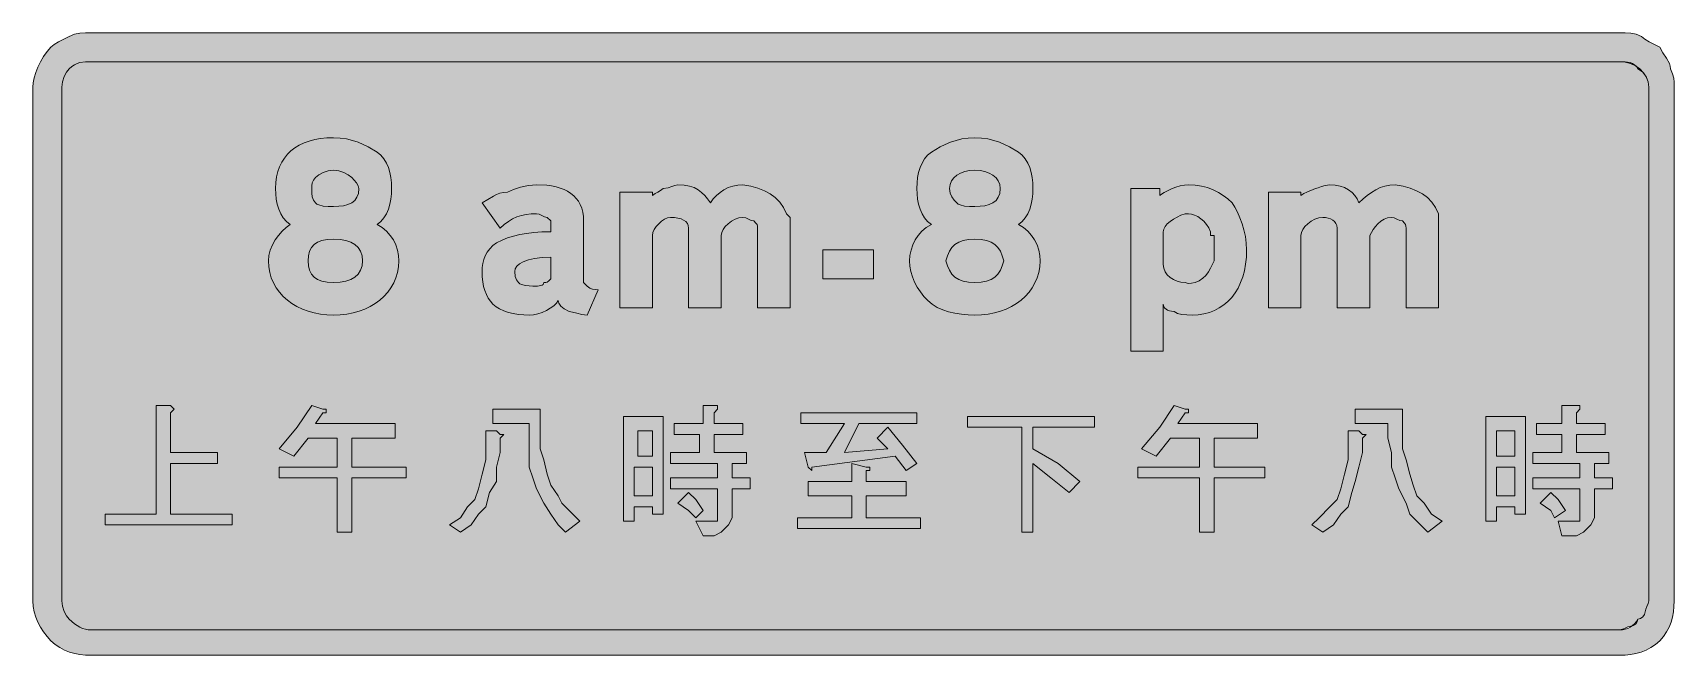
# Model space of a CAD drawing. Header units: metres. Extents: x 11 to 554, y 32 to 239.
import ezdxf

# ---------------------------------------------------------------- set-up
doc = ezdxf.new("R2010")
doc.units = ezdxf.units.M
doc.layers.add('FILL_BLACK_000000', color=7, linetype='Continuous', true_color=0x000000)
doc.layers.add('FILL_WHITE_FFFFFF', color=7, linetype='Continuous', true_color=0xffffff)

msp = doc.modelspace()

# ---------------------------------------------------------------- hatches: boundary and pattern name
at = {"layer": 'FILL_BLACK_000000', "true_color": 0x000000}
h = msp.add_hatch(color=7, dxfattribs=at)
h.dxf.hatch_style = 1
h.paths.add_polyline_path([(537.93, 238.54), (539.73, 238.41), (541.53, 238.05), (543.33, 237.36), (544.44, 236.46), (545.88, 235.56), (549.33, 233.76), (550.4, 231.96), (551.58, 230.16), (552.54, 228.36), (552.82, 227.46), (552.93, 226.56), (553.62, 224.95), (553.98, 223.56), (554.11, 222.17), (554.13, 220.56), (554.13, 50.16), (554.07, 48.36), (553.89, 46.58), (553.56, 44.82), (553.08, 43.11), (552.43, 41.45), (551.6, 39.87), (550.57, 38.36), (549.33, 36.96), (547.93, 35.72), (546.42, 34.69), (544.84, 33.86), (543.18, 33.21), (541.47, 32.73), (539.71, 32.4), (537.93, 32.22), (536.13, 32.16), (29.73, 32.16), (27.93, 32.22), (26.15, 32.4), (24.39, 32.73), (22.68, 33.21), (21.02, 33.86), (19.44, 34.69), (17.93, 35.72), (16.53, 36.96), (15.24, 38.36), (14.07, 39.87), (13.05, 41.45), (12.18, 43.11), (11.48, 44.82), (10.96, 46.58), (10.64, 48.36), (10.53, 50.16), (10.53, 220.56), (10.64, 222.01), (10.96, 223.63), (11.48, 225.37), (12.18, 227.16), (13.05, 228.95), (14.07, 230.68), (15.24, 232.31), (16.53, 233.76), (17.64, 234.66), (19.08, 235.56), (22.53, 237.36), (24.33, 238.05), (26.13, 238.41), (27.93, 238.54), (29.73, 238.56), (536.13, 238.56), (537.93, 238.54)])
h.paths.add_polyline_path([(27.93, 228.92), (26.13, 228.66), (25.23, 228.37), (24.33, 227.95), (23.43, 227.35), (22.53, 226.56), (21.65, 225.45), (20.88, 224.01), (20.34, 222.34), (20.13, 220.56), (20.13, 50.16), (20.34, 48.38), (20.88, 46.71), (21.65, 45.27), (22.53, 44.16), (24.33, 42.58), (26.13, 41.46), (27.03, 41.07), (27.93, 40.78), (28.83, 40.62), (29.73, 40.56), (536.13, 40.56), (537.03, 40.62), (537.91, 40.78), (538.77, 41.07), (539.58, 41.46), (540.34, 41.97), (541.02, 42.58), (541.63, 43.32), (542.13, 44.16), (543.01, 44.37), (543.78, 44.91), (544.32, 45.68), (544.53, 46.56), (544.72, 47.46), (545.13, 48.36), (545.54, 49.26), (545.73, 50.16), (545.73, 220.56), (545.67, 221.45), (545.51, 222.3), (544.9, 223.9), (543.96, 225.33), (542.73, 226.56), (541.28, 227.57), (539.66, 228.32), (537.92, 228.8), (536.13, 228.96), (29.73, 228.96), (27.93, 228.92)], flags=16)
h = msp.add_hatch(color=7, dxfattribs=at)
h.dxf.hatch_style = 1
h.paths.add_polyline_path([(116.37, 202.87), (118.23, 202.26), (119.97, 201.53), (121.61, 200.72), (124.53, 198.96), (125.77, 197.95), (126.8, 196.75), (127.63, 195.37), (128.28, 193.86), (128.76, 192.23), (129.09, 190.52), (129.27, 188.76), (129.33, 186.96), (129.27, 185.16), (129.09, 183.4), (128.76, 181.69), (128.28, 180.06), (127.63, 178.55), (126.8, 177.17), (125.77, 175.97), (124.53, 174.96), (126.22, 173.95), (127.68, 172.75), (128.92, 171.37), (129.93, 169.86), (130.72, 168.23), (131.28, 166.52), (131.62, 164.76), (131.73, 162.96), (131.62, 160.98), (131.29, 159.09), (130.76, 157.29), (130.04, 155.59), (129.14, 154), (128.06, 152.52), (126.82, 151.15), (125.43, 149.91), (123.9, 148.79), (122.24, 147.81), (120.46, 146.96), (118.57, 146.25), (116.58, 145.7), (114.5, 145.29), (112.35, 145.04), (110.13, 144.96), (107.91, 145.04), (105.76, 145.29), (103.68, 145.7), (101.69, 146.25), (99.8, 146.96), (98.02, 147.81), (96.36, 148.79), (94.83, 149.91), (93.44, 151.15), (92.2, 152.52), (91.12, 154), (90.22, 155.59), (89.5, 157.29), (88.97, 159.09), (88.64, 160.98), (88.53, 162.96), (88.69, 164.76), (89.15, 166.52), (89.86, 168.23), (90.78, 169.86), (91.87, 171.37), (93.09, 172.75), (94.39, 173.95), (95.73, 174.96), (94.49, 175.97), (93.46, 177.17), (92.63, 178.55), (91.98, 180.06), (91.5, 181.69), (91.17, 183.4), (90.99, 185.16), (90.93, 186.96), (91.01, 188.93), (91.26, 190.78), (91.67, 192.52), (92.24, 194.14), (92.97, 195.64), (93.84, 197.02), (94.86, 198.28), (96.03, 199.41), (97.34, 200.42), (98.78, 201.29), (100.36, 202.04), (102.07, 202.65), (103.9, 203.14), (105.86, 203.48), (107.94, 203.69), (110.13, 203.76), (112.32, 203.65), (114.41, 203.35), (116.37, 202.87)])
h.paths.add_polyline_path([(116.13, 190.56), (115.02, 191.44), (113.58, 192.21), (111.91, 192.75), (110.13, 192.96), (108.35, 192.75), (106.68, 192.21), (105.24, 191.44), (104.13, 190.56), (103.44, 189.66), (103.08, 188.76), (102.95, 187.86), (102.93, 186.96), (102.95, 185.37), (103.08, 184.11), (103.44, 183.08), (104.13, 182.16), (104.63, 181.76), (105.24, 181.47), (106.68, 181.11), (108.35, 180.98), (110.13, 180.96), (111.87, 181.02), (113.47, 181.22), (114.9, 181.59), (116.13, 182.16), (117.14, 182.95), (117.89, 184), (118.37, 185.32), (118.53, 186.96), (118.32, 187.86), (117.78, 188.76), (116.13, 190.56)], flags=16)
h.paths.add_polyline_path([(106.29, 169.71), (104.84, 169.15), (103.68, 168.36), (102.81, 167.35), (102.2, 166.11), (101.84, 164.65), (101.73, 162.96), (101.84, 161.27), (102.2, 159.81), (102.81, 158.57), (103.68, 157.56), (104.84, 156.77), (106.29, 156.21), (108.05, 155.87), (110.13, 155.76), (112.27, 155.87), (114.16, 156.21), (115.8, 156.77), (117.18, 157.56), (118.27, 158.57), (119.07, 159.81), (119.56, 161.27), (119.73, 162.96), (119.56, 164.65), (119.07, 166.11), (118.27, 167.35), (117.18, 168.36), (115.8, 169.15), (114.16, 169.71), (112.27, 170.05), (110.13, 170.16), (108.05, 170.05), (106.29, 169.71)], flags=16)
h = msp.add_hatch(color=7, dxfattribs=at)
h.dxf.hatch_style = 1
h.paths.add_polyline_path([(328.77, 202.87), (330.63, 202.26), (332.37, 201.53), (334.01, 200.72), (336.93, 198.96), (338.17, 197.95), (339.2, 196.75), (340.03, 195.37), (340.68, 193.86), (341.16, 192.23), (341.49, 190.52), (341.67, 188.76), (341.73, 186.96), (341.67, 185.16), (341.49, 183.4), (341.16, 181.69), (340.68, 180.06), (340.03, 178.55), (339.2, 177.17), (338.17, 175.97), (336.93, 174.96), (338.62, 173.95), (340.08, 172.75), (341.32, 171.37), (342.33, 169.86), (343.12, 168.23), (343.68, 166.52), (344.02, 164.76), (344.13, 162.96), (344.02, 160.98), (343.69, 159.09), (343.16, 157.29), (342.44, 155.59), (341.54, 154), (340.46, 152.52), (339.22, 151.15), (337.83, 149.91), (336.3, 148.79), (334.64, 147.81), (332.86, 146.96), (330.97, 146.25), (328.98, 145.7), (326.9, 145.29), (324.75, 145.04), (322.53, 144.96), (320.28, 145.02), (318.07, 145.2), (315.91, 145.53), (313.83, 146.01), (311.87, 146.66), (310.04, 147.49), (308.39, 148.52), (306.93, 149.76), (305.64, 151.16), (304.47, 152.67), (303.45, 154.25), (302.58, 155.91), (301.88, 157.62), (301.36, 159.38), (301.04, 161.16), (300.93, 162.96), (301.04, 164.76), (301.38, 166.52), (301.94, 168.23), (302.73, 169.86), (303.74, 171.37), (304.98, 172.75), (306.44, 173.95), (308.13, 174.96), (306.89, 175.97), (305.86, 177.17), (305.03, 178.55), (304.38, 180.06), (303.9, 181.69), (303.57, 183.4), (303.39, 185.16), (303.33, 186.96), (303.39, 188.76), (303.57, 190.52), (303.9, 192.23), (304.38, 193.86), (305.03, 195.37), (305.86, 196.75), (306.89, 197.95), (308.13, 198.96), (311.06, 200.72), (312.69, 201.53), (314.43, 202.26), (316.29, 202.87), (318.26, 203.35), (320.34, 203.65), (322.53, 203.76), (324.72, 203.65), (326.81, 203.35), (328.77, 202.87)])
h.paths.add_polyline_path([(327.3, 181.59), (328.53, 182.16), (329.54, 182.95), (330.29, 184), (330.77, 185.32), (330.93, 186.96), (330.77, 188.25), (330.29, 189.42), (329.54, 190.44), (328.53, 191.31), (327.3, 192.01), (325.87, 192.53), (324.27, 192.85), (322.53, 192.96), (320.79, 192.85), (319.19, 192.53), (317.76, 192.01), (316.53, 191.31), (315.52, 190.44), (314.77, 189.42), (314.29, 188.25), (314.13, 186.96), (314.18, 186.11), (314.34, 185.37), (314.88, 184.11), (315.65, 183.08), (316.53, 182.16), (317.03, 181.76), (317.64, 181.47), (319.08, 181.11), (320.75, 180.98), (322.53, 180.96), (324.27, 181.02), (325.87, 181.22), (327.3, 181.59)], flags=16)
h.paths.add_polyline_path([(330.97, 166.11), (330.15, 167.35), (329.13, 168.36), (327.89, 169.15), (326.39, 169.71), (324.62, 170.05), (322.53, 170.16), (320.44, 170.05), (318.67, 169.71), (317.17, 169.15), (315.93, 168.36), (314.91, 167.35), (314.09, 166.11), (313.44, 164.65), (312.93, 162.96), (313.44, 161.27), (314.09, 159.81), (314.91, 158.57), (315.93, 157.56), (317.17, 156.77), (318.67, 156.21), (320.44, 155.87), (322.53, 155.76), (324.62, 155.87), (326.39, 156.21), (327.89, 156.77), (329.13, 157.56), (330.15, 158.57), (330.97, 159.81), (331.62, 161.27), (332.13, 162.96), (331.62, 164.65), (330.97, 166.11)], flags=16)
h = msp.add_hatch(color=7, dxfattribs=at)
h.dxf.hatch_style = 1
h.paths.add_polyline_path([(182.13, 176.16), (180.93, 177.36), (180.03, 177.55), (179.13, 177.96), (178.23, 178.37), (177.33, 178.56), (175.58, 178.5), (173.94, 178.32), (172.37, 177.99), (170.88, 177.51), (169.44, 176.86), (168.05, 176.03), (166.68, 175), (165.33, 173.76), (159.33, 182.16), (163.08, 184.41), (164.12, 184.94), (165.24, 185.37), (166.43, 185.65), (167.73, 185.76), (169.74, 186.64), (172.08, 187.41), (174.65, 187.95), (177.33, 188.16), (180.76, 187.99), (182.33, 187.77), (183.82, 187.47), (185.2, 187.07), (186.48, 186.58), (187.66, 185.99), (188.73, 185.31), (189.69, 184.53), (190.53, 183.65), (191.25, 182.67), (191.84, 181.58), (192.31, 180.39), (192.65, 179.09), (192.86, 177.68), (192.93, 176.16), (192.93, 155.76), (194.13, 154.56), (195.03, 153.87), (195.93, 153.51), (196.83, 153.38), (197.73, 153.36), (194.13, 144.96), (192.35, 145.15), (190.68, 145.56), (189.24, 145.97), (188.13, 146.16), (186.55, 147.06), (185.43, 147.96), (184.75, 148.86), (184.59, 149.31), (184.53, 149.76), (183.92, 148.86), (183.03, 148), (181.91, 147.19), (180.63, 146.46), (179.23, 145.85), (177.78, 145.37), (176.33, 145.07), (174.93, 144.96), (173.13, 145.02), (171.37, 145.18), (169.66, 145.47), (168.03, 145.86), (166.52, 146.37), (165.14, 146.98), (163.94, 147.72), (162.93, 148.56), (162.09, 149.52), (161.36, 150.58), (160.74, 151.77), (160.23, 153.06), (159.84, 154.47), (159.56, 155.98), (159.39, 157.62), (159.33, 159.36), (159.39, 160.71), (159.57, 162.04), (159.9, 163.35), (160.38, 164.61), (161.03, 165.82), (161.86, 166.95), (162.89, 168.01), (164.13, 168.96), (165.94, 169.8), (167.79, 170.53), (169.72, 171.15), (171.78, 171.66), (174.01, 172.05), (176.45, 172.33), (179.14, 172.5), (182.13, 172.56), (182.13, 173.76), (182.13, 176.16)])
h.paths.add_polyline_path([(176.71, 163.75), (174.64, 163.27), (172.98, 162.66), (171.71, 161.93), (170.82, 161.12), (170.3, 160.26), (170.13, 159.36), (170.32, 157.78), (170.73, 156.66), (171.33, 155.76), (171.83, 155.36), (172.42, 155.07), (173.73, 154.71), (176.13, 154.56), (177.71, 154.58), (178.83, 154.71), (179.22, 154.85), (179.5, 155.07), (179.67, 155.36), (179.73, 155.76), (180.44, 155.78), (180.93, 155.91), (181.42, 156.27), (182.13, 156.96), (182.13, 164.16), (179.2, 164.05), (176.71, 163.75)], flags=16)
h = msp.add_hatch(color=7, dxfattribs=at)
h.dxf.hatch_style = 1
h.paths.add_polyline_path([(204.93, 147.36), (204.93, 185.76), (215.73, 185.76), (215.73, 184.56), (216.63, 185.27), (217.53, 185.76), (218.43, 186.25), (219.33, 186.96), (220.92, 187.15), (222.18, 187.56), (223.21, 187.97), (224.13, 188.16), (226.22, 188.05), (228.01, 187.73), (229.55, 187.21), (230.88, 186.51), (232.04, 185.64), (233.07, 184.62), (234.02, 183.45), (234.93, 182.16), (235.89, 183.45), (236.96, 184.62), (238.14, 185.64), (239.43, 186.51), (240.84, 187.21), (242.36, 187.73), (243.99, 188.05), (245.73, 188.16), (248.32, 187.65), (250.68, 187), (252.82, 186.18), (254.73, 185.16), (256.42, 183.92), (257.88, 182.42), (259.12, 180.65), (260.13, 178.56), (261.33, 177.36), (261.33, 174.96), (261.33, 147.36), (250.53, 147.36), (250.53, 173.76), (250.51, 174.47), (250.38, 174.96), (250.02, 175.45), (249.33, 176.16), (248.43, 176.35), (247.53, 176.76), (246.63, 177.17), (245.73, 177.36), (244.39, 177.2), (243.09, 176.76), (241.87, 176.09), (240.78, 175.26), (239.86, 174.31), (239.15, 173.31), (238.69, 172.31), (238.53, 171.36), (238.53, 147.36), (227.73, 147.36), (227.73, 173.76), (227.62, 174.6), (227.3, 175.33), (226.78, 175.95), (226.08, 176.46), (225.21, 176.85), (224.19, 177.13), (223.02, 177.3), (221.73, 177.36), (220.78, 177.2), (219.78, 176.76), (218.78, 176.09), (217.83, 175.26), (217, 174.31), (216.33, 173.31), (215.89, 172.31), (215.73, 171.36), (215.73, 147.36), (204.93, 147.36)])
h = msp.add_hatch(color=7, dxfattribs=at)
h.dxf.hatch_style = 1
h.paths.add_polyline_path([(374.13, 132.96), (374.13, 186.96), (383.73, 186.96), (383.73, 184.56), (384.34, 185.06), (385.23, 185.63), (387.63, 186.81), (389.03, 187.34), (390.48, 187.77), (391.93, 188.05), (393.33, 188.16), (395.52, 188.05), (397.6, 187.73), (399.57, 187.21), (401.43, 186.51), (403.17, 185.64), (404.81, 184.62), (406.32, 183.45), (407.73, 182.16), (408.63, 180.7), (409.49, 179.05), (410.3, 177.22), (411.03, 175.26), (411.64, 173.18), (412.12, 171.02), (412.42, 168.81), (412.53, 166.56), (412.45, 164.14), (412.2, 161.84), (411.79, 159.66), (411.24, 157.62), (410.53, 155.7), (409.68, 153.92), (408.7, 152.29), (407.58, 150.81), (406.34, 149.48), (404.97, 148.31), (403.49, 147.31), (401.9, 146.48), (400.2, 145.82), (398.4, 145.35), (396.51, 145.06), (394.53, 144.96), (392.75, 144.98), (391.08, 145.11), (389.64, 145.47), (389.03, 145.76), (388.53, 146.16), (387.69, 146.21), (386.96, 146.37), (386.34, 146.6), (385.83, 146.91), (385.44, 147.27), (385.16, 147.68), (384.99, 148.11), (384.93, 148.56), (384.93, 132.96), (374.13, 132.96)])
h.paths.add_polyline_path([(385.09, 160.47), (385.55, 159.3), (386.26, 158.28), (387.18, 157.41), (388.27, 156.71), (389.49, 156.19), (390.79, 155.87), (392.13, 155.76), (393.13, 155.47), (394.29, 155.5), (395.53, 155.8), (396.78, 156.36), (397.98, 157.14), (399.05, 158.12), (399.92, 159.27), (400.53, 160.56), (401.73, 162.96), (401.73, 171.36), (400.53, 171.36), (400.53, 172.56), (399.97, 173.85), (399.24, 175.02), (398.36, 176.04), (397.38, 176.91), (396.35, 177.61), (395.3, 178.13), (394.28, 178.45), (393.33, 178.56), (392.13, 178.56), (390.79, 178.06), (389.49, 177.45), (388.27, 176.77), (387.18, 176.01), (386.26, 175.2), (385.55, 174.34), (385.09, 173.46), (384.93, 172.56), (384.93, 161.76), (385.09, 160.47)], flags=16)
h = msp.add_hatch(color=7, dxfattribs=at)
h.dxf.hatch_style = 1
h.paths.add_polyline_path([(436.39, 177.2), (435.09, 176.76), (433.87, 176.09), (432.78, 175.26), (431.86, 174.31), (431.15, 173.31), (430.69, 172.31), (430.53, 171.36), (430.53, 147.36), (419.73, 147.36), (419.73, 185.76), (430.53, 185.76), (430.53, 184.56), (431.45, 185.27), (432.48, 185.76), (435.33, 186.96), (436.25, 187.15), (437.28, 187.56), (438.54, 187.97), (440.13, 188.16), (441.87, 188.05), (443.49, 187.73), (444.96, 187.21), (446.28, 186.51), (447.43, 185.64), (448.4, 184.62), (449.17, 183.45), (449.73, 182.16), (451.08, 183.45), (452.45, 184.62), (453.84, 185.64), (455.28, 186.51), (456.77, 187.21), (458.34, 187.73), (459.98, 188.05), (461.73, 188.16), (464.32, 187.65), (466.68, 187), (468.82, 186.18), (470.73, 185.16), (472.42, 183.92), (473.88, 182.42), (475.12, 180.65), (476.13, 178.56), (476.13, 177.36), (476.13, 174.96), (476.13, 147.36), (465.33, 147.36), (465.33, 173.76), (465.31, 174.47), (465.18, 174.96), (464.82, 175.45), (464.13, 176.16), (463.23, 176.35), (462.33, 176.76), (461.43, 177.17), (460.53, 177.36), (459.24, 177.2), (458.06, 176.76), (456.99, 176.09), (456.03, 175.26), (455.19, 174.31), (454.45, 173.31), (453.33, 171.36), (453.33, 147.36), (442.53, 147.36), (442.53, 173.76), (442.42, 174.6), (442.12, 175.33), (441.64, 175.95), (441.03, 176.46), (440.3, 176.85), (439.49, 177.13), (438.63, 177.3), (437.73, 177.36), (436.39, 177.2)])
h = msp.add_hatch(color=7, dxfattribs=at)
h.dxf.hatch_style = 1
h.paths.add_polyline_path([(288.93, 156.96), (272.13, 156.96), (272.13, 166.56), (288.93, 166.56), (288.93, 156.96)])
h = msp.add_hatch(color=7, dxfattribs=at)
h.dxf.hatch_style = 1
h.paths.add_polyline_path([(56.13, 114.96), (57.33, 113.76), (56.13, 112.56), (56.13, 99.36), (71.73, 99.36), (71.73, 95.76), (56.13, 95.76), (56.13, 78.96), (76.53, 78.96), (76.53, 75.36), (34.53, 75.36), (34.53, 78.96), (51.33, 78.96), (51.33, 114.96), (54.93, 114.96), (56.13, 114.96)])
h = msp.add_hatch(color=7, dxfattribs=at)
h.dxf.hatch_style = 1
h.paths.add_polyline_path([(98.13, 107.76), (102.93, 114.96), (106.53, 113.76), (107.73, 113.76), (107.73, 112.56), (106.53, 112.56), (104.13, 108.96), (130.53, 108.96), (130.53, 104.16), (116.13, 104.16), (116.13, 94.56), (134.13, 94.56), (134.13, 90.96), (116.13, 90.96), (116.13, 72.96), (111.33, 72.96), (111.33, 90.96), (92.13, 90.96), (92.13, 94.56), (111.33, 94.56), (111.33, 104.16), (101.73, 104.16), (96.93, 98.16), (92.13, 100.56), (98.13, 107.76)])
h = msp.add_hatch(color=7, dxfattribs=at)
h.dxf.hatch_style = 1
h.paths.add_polyline_path([(231.33, 105.36), (222.93, 105.36), (222.93, 108.96), (232.53, 108.96), (232.53, 114.96), (236.13, 114.96), (237.33, 114.96), (237.33, 113.76), (236.13, 112.56), (236.13, 108.96), (245.73, 108.96), (245.73, 105.36), (236.13, 105.36), (236.13, 99.36), (246.93, 99.36), (246.93, 95.76), (242.13, 95.76), (242.13, 90.96), (248.13, 90.96), (248.13, 87.36), (242.13, 87.36), (242.13, 77.76), (240.93, 75.36), (239.73, 74.16), (238.53, 72.96), (236.13, 71.76), (232.53, 71.76), (230.13, 76.56), (234.93, 76.56), (236.13, 76.56), (237.33, 76.56), (237.33, 77.76), (237.33, 78.96), (237.33, 87.36), (221.73, 87.36), (221.73, 90.96), (237.33, 90.96), (237.33, 95.76), (221.73, 95.76), (221.73, 99.36), (231.33, 99.36), (231.33, 105.36)])
h = msp.add_hatch(color=7, dxfattribs=at)
h.dxf.hatch_style = 1
h.paths.add_polyline_path([(383.73, 107.76), (388.53, 114.96), (392.13, 113.76), (393.33, 113.76), (393.33, 112.56), (392.13, 112.56), (389.73, 108.96), (416.13, 108.96), (416.13, 104.16), (401.73, 104.16), (401.73, 94.56), (418.53, 94.56), (418.53, 90.96), (401.73, 90.96), (401.73, 72.96), (396.93, 72.96), (396.93, 90.96), (376.53, 90.96), (376.53, 94.56), (396.93, 94.56), (396.93, 104.16), (387.33, 104.16), (382.53, 98.16), (377.73, 100.56), (383.73, 107.76)])
h = msp.add_hatch(color=7, dxfattribs=at)
h.dxf.hatch_style = 1
h.paths.add_polyline_path([(516.93, 105.36), (508.53, 105.36), (508.53, 108.96), (516.93, 108.96), (516.93, 114.96), (521.73, 114.96), (522.93, 114.96), (522.93, 113.76), (521.73, 112.56), (521.73, 108.96), (531.33, 108.96), (531.33, 105.36), (521.73, 105.36), (521.73, 99.36), (532.53, 99.36), (532.53, 95.76), (527.73, 95.76), (527.73, 90.96), (533.73, 90.96), (533.73, 87.36), (527.73, 87.36), (527.73, 77.76), (526.53, 75.36), (525.33, 74.16), (524.13, 72.96), (521.73, 71.76), (516.93, 71.76), (515.73, 76.56), (520.53, 76.56), (521.73, 76.56), (522.93, 76.56), (522.93, 77.76), (522.93, 78.96), (522.93, 87.36), (507.33, 87.36), (507.33, 90.96), (522.93, 90.96), (522.93, 95.76), (507.33, 95.76), (507.33, 99.36), (516.93, 99.36), (516.93, 105.36)])
h = msp.add_hatch(color=7, dxfattribs=at)
h.dxf.hatch_style = 1
h.paths.add_polyline_path([(178.53, 113.76), (178.53, 105.36), (178.53, 100.56), (179.73, 96.96), (180.93, 92.16), (182.13, 88.56), (184.53, 84.96), (185.73, 82.56), (189.33, 78.96), (191.73, 76.56), (186.93, 72.96), (184.53, 75.36), (182.13, 78.96), (179.73, 82.56), (177.33, 87.36), (176.13, 90.96), (174.93, 94.56), (174.93, 99.36), (174.93, 104.16), (174.93, 108.96), (162.93, 108.96), (162.93, 113.76), (178.53, 113.76)])
h = msp.add_hatch(color=7, dxfattribs=at)
h.dxf.hatch_style = 1
h.paths.add_polyline_path([(215.73, 78.96), (215.73, 81.36), (209.73, 81.36), (209.73, 76.56), (206.13, 76.56), (206.13, 78.96), (206.13, 111.36), (219.33, 111.36), (219.33, 78.96), (215.73, 78.96)])
h.paths.add_polyline_path([(210.93, 106.56), (210.93, 98.16), (215.73, 98.16), (215.73, 106.56), (210.93, 106.56)], flags=16)
h.paths.add_polyline_path([(215.73, 94.56), (209.73, 94.56), (209.73, 84.96), (215.73, 84.96), (215.73, 94.56)], flags=16)
h = msp.add_hatch(color=7, dxfattribs=at)
h.dxf.hatch_style = 1
h.paths.add_polyline_path([(264.93, 112.56), (303.33, 112.56), (303.33, 108.96), (284.13, 108.96), (279.33, 99.36), (293.73, 100.56), (290.13, 104.16), (293.73, 107.76), (298.53, 101.76), (303.33, 95.76), (299.73, 93.36), (296.13, 98.16), (268.53, 94.56), (268.53, 93.36), (267.33, 94.56), (266.13, 99.36), (273.33, 99.36), (279.33, 108.96), (264.93, 108.96), (264.93, 112.56)])
h = msp.add_hatch(color=7, dxfattribs=at)
h.dxf.hatch_style = 1
h.paths.add_polyline_path([(362.13, 111.36), (362.13, 107.76), (341.73, 107.76), (341.73, 100.56), (350.13, 95.76), (357.33, 89.76), (353.73, 86.16), (347.73, 90.96), (341.73, 95.76), (341.73, 72.96), (338.13, 72.96), (338.13, 107.76), (320.13, 107.76), (320.13, 111.36), (362.13, 111.36)])
h = msp.add_hatch(color=7, dxfattribs=at)
h.dxf.hatch_style = 1
h.paths.add_polyline_path([(464.13, 113.76), (464.13, 105.36), (464.13, 100.56), (465.33, 96.96), (466.53, 92.16), (467.73, 88.56), (468.93, 84.96), (471.33, 82.56), (473.73, 78.96), (477.33, 76.56), (472.53, 72.96), (470.13, 75.36), (466.53, 78.96), (465.33, 82.56), (462.93, 87.36), (461.73, 90.96), (460.53, 94.56), (460.53, 99.36), (459.33, 104.16), (459.33, 108.96), (448.53, 108.96), (448.53, 113.76), (464.13, 113.76)])
h = msp.add_hatch(color=7, dxfattribs=at)
h.dxf.hatch_style = 1
h.paths.add_polyline_path([(501.33, 78.96), (501.33, 81.36), (495.33, 81.36), (495.33, 76.56), (491.73, 76.56), (491.73, 78.96), (491.73, 111.36), (504.93, 111.36), (504.93, 78.96), (501.33, 78.96)])
h.paths.add_polyline_path([(495.33, 106.56), (495.33, 98.16), (501.33, 98.16), (501.33, 106.56), (495.33, 106.56)], flags=16)
h.paths.add_polyline_path([(501.33, 94.56), (495.33, 94.56), (495.33, 84.96), (501.33, 84.96), (501.33, 94.56)], flags=16)
h = msp.add_hatch(color=7, dxfattribs=at)
h.dxf.hatch_style = 1
h.paths.add_polyline_path([(152.13, 77.76), (154.53, 81.36), (156.93, 83.76), (158.13, 87.36), (159.33, 92.16), (160.53, 96.96), (160.53, 101.76), (160.53, 106.56), (164.13, 106.56), (165.33, 105.36), (166.53, 105.36), (165.33, 104.16), (165.33, 99.36), (164.13, 94.56), (164.13, 89.76), (161.73, 86.16), (160.53, 81.36), (158.13, 78.96), (155.73, 75.36), (152.13, 72.96), (148.53, 75.36), (152.13, 77.76)])
h = msp.add_hatch(color=7, dxfattribs=at)
h.dxf.hatch_style = 1
h.paths.add_polyline_path([(436.53, 77.76), (440.13, 81.36), (442.53, 83.76), (443.73, 87.36), (444.93, 92.16), (446.13, 96.96), (446.13, 101.76), (446.13, 106.56), (449.73, 106.56), (450.93, 105.36), (452.13, 105.36), (450.93, 104.16), (450.93, 99.36), (449.73, 94.56), (448.53, 89.76), (447.33, 86.16), (446.13, 81.36), (443.73, 78.96), (441.33, 75.36), (437.73, 72.96), (434.13, 75.36), (436.53, 77.76)])
h = msp.add_hatch(color=7, dxfattribs=at)
h.dxf.hatch_style = 1
h.paths.add_polyline_path([(263.73, 77.76), (281.73, 77.76), (281.73, 84.96), (267.33, 84.96), (267.33, 89.76), (281.73, 89.76), (281.73, 95.76), (286.53, 94.56), (287.73, 94.56), (287.73, 93.36), (286.53, 93.36), (286.53, 89.76), (299.73, 89.76), (299.73, 84.96), (286.53, 84.96), (286.53, 77.76), (304.53, 77.76), (304.53, 74.16), (263.73, 74.16), (263.73, 77.76)])
h = msp.add_hatch(color=7, dxfattribs=at)
h.dxf.hatch_style = 1
h.paths.add_polyline_path([(230.13, 83.76), (232.53, 80.16), (230.13, 77.76), (227.73, 80.16), (224.13, 82.56), (227.73, 86.16), (230.13, 83.76)])
h = msp.add_hatch(color=7, dxfattribs=at)
h.dxf.hatch_style = 1
h.paths.add_polyline_path([(515.73, 83.76), (518.13, 80.16), (514.53, 77.76), (513.33, 80.16), (509.73, 82.56), (513.33, 86.16), (515.73, 83.76)])
at = {"layer": 'FILL_WHITE_FFFFFF', "true_color": 0xffffff}
h = msp.add_hatch(color=7, dxfattribs=at)
h.dxf.hatch_style = 1
h.paths.add_polyline_path([(536.13, 228.96), (537.91, 228.92), (539.58, 228.66), (540.34, 228.37), (541.02, 227.95), (541.63, 227.35), (542.13, 226.56), (542.97, 226.06), (543.7, 225.45), (544.32, 224.77), (544.83, 224.01), (545.22, 223.2), (545.5, 222.34), (545.67, 221.46), (545.73, 220.56), (545.73, 50.16), (545.54, 49.26), (545.13, 48.36), (544.72, 47.46), (544.53, 46.56), (544.32, 45.68), (543.78, 44.91), (543.01, 44.37), (542.13, 44.16), (541.92, 43.28), (541.38, 42.51), (540.61, 41.97), (539.73, 41.76), (538.83, 41.57), (537.93, 41.16), (537.03, 40.75), (536.13, 40.56), (29.73, 40.56), (28.83, 40.62), (27.93, 40.78), (27.03, 41.07), (26.13, 41.46), (24.33, 42.58), (22.53, 44.16), (21.65, 45.27), (20.88, 46.71), (20.34, 48.38), (20.13, 50.16), (20.13, 220.56), (20.34, 222.34), (20.88, 224.01), (21.65, 225.45), (22.53, 226.56), (23.43, 227.35), (24.33, 227.95), (25.23, 228.37), (26.13, 228.66), (27.93, 228.92), (29.73, 228.96), (536.13, 228.96)])

# ---------------------------------------------------------------- linework, layer by layer
at = {"layer": 'FILL_BLACK_000000', "lineweight": 0, "true_color": 0x000000}
for points in [[(537.93, 238.54), (539.73, 238.41), (541.53, 238.05), (543.33, 237.36), (544.44, 236.46), (545.88, 235.56), (549.33, 233.76), (550.4, 231.96), (551.58, 230.16), (552.54, 228.36), (552.82, 227.46), (552.93, 226.56), (553.62, 224.95), (553.98, 223.56), (554.11, 222.17), (554.13, 220.56), (554.13, 50.16), (554.07, 48.36), (553.89, 46.58), (553.56, 44.82), (553.08, 43.11), (552.43, 41.45), (551.6, 39.87), (550.57, 38.36), (549.33, 36.96), (547.93, 35.72), (546.42, 34.69), (544.84, 33.86), (543.18, 33.21), (541.47, 32.73), (539.71, 32.4), (537.93, 32.22), (536.13, 32.16), (29.73, 32.16), (27.93, 32.22), (26.15, 32.4), (24.39, 32.73), (22.68, 33.21), (21.02, 33.86), (19.44, 34.69), (17.93, 35.72), (16.53, 36.96), (15.24, 38.36), (14.07, 39.87), (13.05, 41.45), (12.18, 43.11), (11.48, 44.82), (10.96, 46.58), (10.64, 48.36), (10.53, 50.16), (10.53, 220.56), (10.64, 222.01), (10.96, 223.63), (11.48, 225.37), (12.18, 227.16), (13.05, 228.95), (14.07, 230.68), (15.24, 232.31), (16.53, 233.76), (17.64, 234.66), (19.08, 235.56), (22.53, 237.36), (24.33, 238.05), (26.13, 238.41), (27.93, 238.54), (29.73, 238.56), (536.13, 238.56)], [(27.93, 228.92), (26.13, 228.66), (25.23, 228.37), (24.33, 227.95), (23.43, 227.35), (22.53, 226.56), (21.65, 225.45), (20.88, 224.01), (20.34, 222.34), (20.13, 220.56), (20.13, 50.16), (20.34, 48.38), (20.88, 46.71), (21.65, 45.27), (22.53, 44.16), (24.33, 42.58), (26.13, 41.46), (27.03, 41.07), (27.93, 40.78), (28.83, 40.62), (29.73, 40.56), (536.13, 40.56), (537.03, 40.62), (537.91, 40.78), (538.77, 41.07), (539.58, 41.46), (540.34, 41.97), (541.02, 42.58), (541.63, 43.32), (542.13, 44.16), (543.01, 44.37), (543.78, 44.91), (544.32, 45.68), (544.53, 46.56), (544.72, 47.46), (545.13, 48.36), (545.54, 49.26), (545.73, 50.16), (545.73, 220.56), (545.67, 221.45), (545.51, 222.3), (544.9, 223.9), (543.96, 225.33), (542.73, 226.56), (541.28, 227.57), (539.66, 228.32), (537.92, 228.8), (536.13, 228.96), (29.73, 228.96)], [(116.37, 202.87), (118.23, 202.26), (119.97, 201.53), (121.61, 200.72), (124.53, 198.96), (125.77, 197.95), (126.8, 196.75), (127.63, 195.37), (128.28, 193.86), (128.76, 192.23), (129.09, 190.52), (129.27, 188.76), (129.33, 186.96), (129.27, 185.16), (129.09, 183.4), (128.76, 181.69), (128.28, 180.06), (127.63, 178.55), (126.8, 177.17), (125.77, 175.97), (124.53, 174.96), (126.22, 173.95), (127.68, 172.75), (128.92, 171.37), (129.93, 169.86), (130.72, 168.23), (131.28, 166.52), (131.62, 164.76), (131.73, 162.96), (131.62, 160.98), (131.29, 159.09), (130.76, 157.29), (130.04, 155.59), (129.14, 154), (128.06, 152.52), (126.82, 151.15), (125.43, 149.91), (123.9, 148.79), (122.24, 147.81), (120.46, 146.96), (118.57, 146.25), (116.58, 145.7), (114.5, 145.29), (112.35, 145.04), (110.13, 144.96), (107.91, 145.04), (105.76, 145.29), (103.68, 145.7), (101.69, 146.25), (99.8, 146.96), (98.02, 147.81), (96.36, 148.79), (94.83, 149.91), (93.44, 151.15), (92.2, 152.52), (91.12, 154), (90.22, 155.59), (89.5, 157.29), (88.97, 159.09), (88.64, 160.98), (88.53, 162.96), (88.69, 164.76), (89.15, 166.52), (89.86, 168.23), (90.78, 169.86), (91.87, 171.37), (93.09, 172.75), (94.39, 173.95), (95.73, 174.96), (94.49, 175.97), (93.46, 177.17), (92.63, 178.55), (91.98, 180.06), (91.5, 181.69), (91.17, 183.4), (90.99, 185.16), (90.93, 186.96), (91.01, 188.93), (91.26, 190.78), (91.67, 192.52), (92.24, 194.14), (92.97, 195.64), (93.84, 197.02), (94.86, 198.28), (96.03, 199.41), (97.34, 200.42), (98.78, 201.29), (100.36, 202.04), (102.07, 202.65), (103.9, 203.14), (105.86, 203.48), (107.94, 203.69), (110.13, 203.76), (112.32, 203.65), (114.41, 203.35)], [(328.77, 202.87), (330.63, 202.26), (332.37, 201.53), (334.01, 200.72), (336.93, 198.96), (338.17, 197.95), (339.2, 196.75), (340.03, 195.37), (340.68, 193.86), (341.16, 192.23), (341.49, 190.52), (341.67, 188.76), (341.73, 186.96), (341.67, 185.16), (341.49, 183.4), (341.16, 181.69), (340.68, 180.06), (340.03, 178.55), (339.2, 177.17), (338.17, 175.97), (336.93, 174.96), (338.62, 173.95), (340.08, 172.75), (341.32, 171.37), (342.33, 169.86), (343.12, 168.23), (343.68, 166.52), (344.02, 164.76), (344.13, 162.96), (344.02, 160.98), (343.69, 159.09), (343.16, 157.29), (342.44, 155.59), (341.54, 154), (340.46, 152.52), (339.22, 151.15), (337.83, 149.91), (336.3, 148.79), (334.64, 147.81), (332.86, 146.96), (330.97, 146.25), (328.98, 145.7), (326.9, 145.29), (324.75, 145.04), (322.53, 144.96), (320.28, 145.02), (318.07, 145.2), (315.91, 145.53), (313.83, 146.01), (311.87, 146.66), (310.04, 147.49), (308.39, 148.52), (306.93, 149.76), (305.64, 151.16), (304.47, 152.67), (303.45, 154.25), (302.58, 155.91), (301.88, 157.62), (301.36, 159.38), (301.04, 161.16), (300.93, 162.96), (301.04, 164.76), (301.38, 166.52), (301.94, 168.23), (302.73, 169.86), (303.74, 171.37), (304.98, 172.75), (306.44, 173.95), (308.13, 174.96), (306.89, 175.97), (305.86, 177.17), (305.03, 178.55), (304.38, 180.06), (303.9, 181.69), (303.57, 183.4), (303.39, 185.16), (303.33, 186.96), (303.39, 188.76), (303.57, 190.52), (303.9, 192.23), (304.38, 193.86), (305.03, 195.37), (305.86, 196.75), (306.89, 197.95), (308.13, 198.96), (311.06, 200.72), (312.69, 201.53), (314.43, 202.26), (316.29, 202.87), (318.26, 203.35), (320.34, 203.65), (322.53, 203.76), (324.72, 203.65), (326.81, 203.35)], [(116.13, 190.56), (115.02, 191.44), (113.58, 192.21), (111.91, 192.75), (110.13, 192.96), (108.35, 192.75), (106.68, 192.21), (105.24, 191.44), (104.13, 190.56), (103.44, 189.66), (103.08, 188.76), (102.95, 187.86), (102.93, 186.96), (102.95, 185.37), (103.08, 184.11), (103.44, 183.08), (104.13, 182.16), (104.63, 181.76), (105.24, 181.47), (106.68, 181.11), (108.35, 180.98), (110.13, 180.96), (111.87, 181.02), (113.47, 181.22), (114.9, 181.59), (116.13, 182.16), (117.14, 182.95), (117.89, 184), (118.37, 185.32), (118.53, 186.96), (118.32, 187.86), (117.78, 188.76)], [(327.3, 181.59), (328.53, 182.16), (329.54, 182.95), (330.29, 184), (330.77, 185.32), (330.93, 186.96), (330.77, 188.25), (330.29, 189.42), (329.54, 190.44), (328.53, 191.31), (327.3, 192.01), (325.87, 192.53), (324.27, 192.85), (322.53, 192.96), (320.79, 192.85), (319.19, 192.53), (317.76, 192.01), (316.53, 191.31), (315.52, 190.44), (314.77, 189.42), (314.29, 188.25), (314.13, 186.96), (314.18, 186.11), (314.34, 185.37), (314.88, 184.11), (315.65, 183.08), (316.53, 182.16), (317.03, 181.76), (317.64, 181.47), (319.08, 181.11), (320.75, 180.98), (322.53, 180.96), (324.27, 181.02), (325.87, 181.22)], [(182.13, 176.16), (180.93, 177.36), (180.03, 177.55), (179.13, 177.96), (178.23, 178.37), (177.33, 178.56), (175.58, 178.5), (173.94, 178.32), (172.37, 177.99), (170.88, 177.51), (169.44, 176.86), (168.05, 176.03), (166.68, 175), (165.33, 173.76), (159.33, 182.16), (163.08, 184.41), (164.12, 184.94), (165.24, 185.37), (166.43, 185.65), (167.73, 185.76), (169.74, 186.64), (172.08, 187.41), (174.65, 187.95), (177.33, 188.16), (180.76, 187.99), (182.33, 187.77), (183.82, 187.47), (185.2, 187.07), (186.48, 186.58), (187.66, 185.99), (188.73, 185.31), (189.69, 184.53), (190.53, 183.65), (191.25, 182.67), (191.84, 181.58), (192.31, 180.39), (192.65, 179.09), (192.86, 177.68), (192.93, 176.16), (192.93, 155.76), (194.13, 154.56), (195.03, 153.87), (195.93, 153.51), (196.83, 153.38), (197.73, 153.36), (194.13, 144.96), (192.35, 145.15), (190.68, 145.56), (189.24, 145.97), (188.13, 146.16), (186.55, 147.06), (185.43, 147.96), (184.75, 148.86), (184.59, 149.31), (184.53, 149.76), (183.92, 148.86), (183.03, 148), (181.91, 147.19), (180.63, 146.46), (179.23, 145.85), (177.78, 145.37), (176.33, 145.07), (174.93, 144.96), (173.13, 145.02), (171.37, 145.18), (169.66, 145.47), (168.03, 145.86), (166.52, 146.37), (165.14, 146.98), (163.94, 147.72), (162.93, 148.56), (162.09, 149.52), (161.36, 150.58), (160.74, 151.77), (160.23, 153.06), (159.84, 154.47), (159.56, 155.98), (159.39, 157.62), (159.33, 159.36), (159.39, 160.71), (159.57, 162.04), (159.9, 163.35), (160.38, 164.61), (161.03, 165.82), (161.86, 166.95), (162.89, 168.01), (164.13, 168.96), (165.94, 169.8), (167.79, 170.53), (169.72, 171.15), (171.78, 171.66), (174.01, 172.05), (176.45, 172.33), (179.14, 172.5), (182.13, 172.56), (182.13, 173.76)], [(204.93, 147.36), (204.93, 185.76), (215.73, 185.76), (215.73, 184.56), (216.63, 185.27), (217.53, 185.76), (218.43, 186.25), (219.33, 186.96), (220.92, 187.15), (222.18, 187.56), (223.21, 187.97), (224.13, 188.16), (226.22, 188.05), (228.01, 187.73), (229.55, 187.21), (230.88, 186.51), (232.04, 185.64), (233.07, 184.62), (234.02, 183.45), (234.93, 182.16), (235.89, 183.45), (236.96, 184.62), (238.14, 185.64), (239.43, 186.51), (240.84, 187.21), (242.36, 187.73), (243.99, 188.05), (245.73, 188.16), (248.32, 187.65), (250.68, 187), (252.82, 186.18), (254.73, 185.16), (256.42, 183.92), (257.88, 182.42), (259.12, 180.65), (260.13, 178.56), (261.33, 177.36), (261.33, 174.96), (261.33, 147.36), (250.53, 147.36), (250.53, 173.76), (250.51, 174.47), (250.38, 174.96), (250.02, 175.45), (249.33, 176.16), (248.43, 176.35), (247.53, 176.76), (246.63, 177.17), (245.73, 177.36), (244.39, 177.2), (243.09, 176.76), (241.87, 176.09), (240.78, 175.26), (239.86, 174.31), (239.15, 173.31), (238.69, 172.31), (238.53, 171.36), (238.53, 147.36), (227.73, 147.36), (227.73, 173.76), (227.62, 174.6), (227.3, 175.33), (226.78, 175.95), (226.08, 176.46), (225.21, 176.85), (224.19, 177.13), (223.02, 177.3), (221.73, 177.36), (220.78, 177.2), (219.78, 176.76), (218.78, 176.09), (217.83, 175.26), (217, 174.31), (216.33, 173.31), (215.89, 172.31), (215.73, 171.36), (215.73, 147.36)], [(374.13, 132.96), (374.13, 186.96), (383.73, 186.96), (383.73, 184.56), (384.34, 185.06), (385.23, 185.63), (387.63, 186.81), (389.03, 187.34), (390.48, 187.77), (391.93, 188.05), (393.33, 188.16), (395.52, 188.05), (397.6, 187.73), (399.57, 187.21), (401.43, 186.51), (403.17, 185.64), (404.81, 184.62), (406.32, 183.45), (407.73, 182.16), (408.63, 180.7), (409.49, 179.05), (410.3, 177.22), (411.03, 175.26), (411.64, 173.18), (412.12, 171.02), (412.42, 168.81), (412.53, 166.56), (412.45, 164.14), (412.2, 161.84), (411.79, 159.66), (411.24, 157.62), (410.53, 155.7), (409.68, 153.92), (408.7, 152.29), (407.58, 150.81), (406.34, 149.48), (404.97, 148.31), (403.49, 147.31), (401.9, 146.48), (400.2, 145.82), (398.4, 145.35), (396.51, 145.06), (394.53, 144.96), (392.75, 144.98), (391.08, 145.11), (389.64, 145.47), (389.03, 145.76), (388.53, 146.16), (387.69, 146.21), (386.96, 146.37), (386.34, 146.6), (385.83, 146.91), (385.44, 147.27), (385.16, 147.68), (384.99, 148.11), (384.93, 148.56), (384.93, 132.96)], [(436.39, 177.2), (435.09, 176.76), (433.87, 176.09), (432.78, 175.26), (431.86, 174.31), (431.15, 173.31), (430.69, 172.31), (430.53, 171.36), (430.53, 147.36), (419.73, 147.36), (419.73, 185.76), (430.53, 185.76), (430.53, 184.56), (431.45, 185.27), (432.48, 185.76), (435.33, 186.96), (436.25, 187.15), (437.28, 187.56), (438.54, 187.97), (440.13, 188.16), (441.87, 188.05), (443.49, 187.73), (444.96, 187.21), (446.28, 186.51), (447.43, 185.64), (448.4, 184.62), (449.17, 183.45), (449.73, 182.16), (451.08, 183.45), (452.45, 184.62), (453.84, 185.64), (455.28, 186.51), (456.77, 187.21), (458.34, 187.73), (459.98, 188.05), (461.73, 188.16), (464.32, 187.65), (466.68, 187), (468.82, 186.18), (470.73, 185.16), (472.42, 183.92), (473.88, 182.42), (475.12, 180.65), (476.13, 178.56), (476.13, 177.36), (476.13, 174.96), (476.13, 147.36), (465.33, 147.36), (465.33, 173.76), (465.31, 174.47), (465.18, 174.96), (464.82, 175.45), (464.13, 176.16), (463.23, 176.35), (462.33, 176.76), (461.43, 177.17), (460.53, 177.36), (459.24, 177.2), (458.06, 176.76), (456.99, 176.09), (456.03, 175.26), (455.19, 174.31), (454.45, 173.31), (453.33, 171.36), (453.33, 147.36), (442.53, 147.36), (442.53, 173.76), (442.42, 174.6), (442.12, 175.33), (441.64, 175.95), (441.03, 176.46), (440.3, 176.85), (439.49, 177.13), (438.63, 177.3), (437.73, 177.36)], [(385.09, 160.47), (385.55, 159.3), (386.26, 158.28), (387.18, 157.41), (388.27, 156.71), (389.49, 156.19), (390.79, 155.87), (392.13, 155.76), (393.13, 155.47), (394.29, 155.5), (395.53, 155.8), (396.78, 156.36), (397.98, 157.14), (399.05, 158.12), (399.92, 159.27), (400.53, 160.56), (401.73, 162.96), (401.73, 171.36), (400.53, 171.36), (400.53, 172.56), (399.97, 173.85), (399.24, 175.02), (398.36, 176.04), (397.38, 176.91), (396.35, 177.61), (395.3, 178.13), (394.28, 178.45), (393.33, 178.56), (392.13, 178.56), (390.79, 178.06), (389.49, 177.45), (388.27, 176.77), (387.18, 176.01), (386.26, 175.2), (385.55, 174.34), (385.09, 173.46), (384.93, 172.56), (384.93, 161.76)], [(106.29, 169.71), (104.84, 169.15), (103.68, 168.36), (102.81, 167.35), (102.2, 166.11), (101.84, 164.65), (101.73, 162.96), (101.84, 161.27), (102.2, 159.81), (102.81, 158.57), (103.68, 157.56), (104.84, 156.77), (106.29, 156.21), (108.05, 155.87), (110.13, 155.76), (112.27, 155.87), (114.16, 156.21), (115.8, 156.77), (117.18, 157.56), (118.27, 158.57), (119.07, 159.81), (119.56, 161.27), (119.73, 162.96), (119.56, 164.65), (119.07, 166.11), (118.27, 167.35), (117.18, 168.36), (115.8, 169.15), (114.16, 169.71), (112.27, 170.05), (110.13, 170.16), (108.05, 170.05)], [(330.97, 166.11), (330.15, 167.35), (329.13, 168.36), (327.89, 169.15), (326.39, 169.71), (324.62, 170.05), (322.53, 170.16), (320.44, 170.05), (318.67, 169.71), (317.17, 169.15), (315.93, 168.36), (314.91, 167.35), (314.09, 166.11), (313.44, 164.65), (312.93, 162.96), (313.44, 161.27), (314.09, 159.81), (314.91, 158.57), (315.93, 157.56), (317.17, 156.77), (318.67, 156.21), (320.44, 155.87), (322.53, 155.76), (324.62, 155.87), (326.39, 156.21), (327.89, 156.77), (329.13, 157.56), (330.15, 158.57), (330.97, 159.81), (331.62, 161.27), (332.13, 162.96), (331.62, 164.65)], [(176.71, 163.75), (174.64, 163.27), (172.98, 162.66), (171.71, 161.93), (170.82, 161.12), (170.3, 160.26), (170.13, 159.36), (170.32, 157.78), (170.73, 156.66), (171.33, 155.76), (171.83, 155.36), (172.42, 155.07), (173.73, 154.71), (176.13, 154.56), (177.71, 154.58), (178.83, 154.71), (179.22, 154.85), (179.5, 155.07), (179.67, 155.36), (179.73, 155.76), (180.44, 155.78), (180.93, 155.91), (181.42, 156.27), (182.13, 156.96), (182.13, 164.16), (179.2, 164.05)], [(288.93, 156.96), (272.13, 156.96), (272.13, 166.56), (288.93, 166.56)], [(56.13, 114.96), (57.33, 113.76), (56.13, 112.56), (56.13, 99.36), (71.73, 99.36), (71.73, 95.76), (56.13, 95.76), (56.13, 78.96), (76.53, 78.96), (76.53, 75.36), (34.53, 75.36), (34.53, 78.96), (51.33, 78.96), (51.33, 114.96), (54.93, 114.96)], [(98.13, 107.76), (102.93, 114.96), (106.53, 113.76), (107.73, 113.76), (107.73, 112.56), (106.53, 112.56), (104.13, 108.96), (130.53, 108.96), (130.53, 104.16), (116.13, 104.16), (116.13, 94.56), (134.13, 94.56), (134.13, 90.96), (116.13, 90.96), (116.13, 72.96), (111.33, 72.96), (111.33, 90.96), (92.13, 90.96), (92.13, 94.56), (111.33, 94.56), (111.33, 104.16), (101.73, 104.16), (96.93, 98.16), (92.13, 100.56)], [(231.33, 105.36), (222.93, 105.36), (222.93, 108.96), (232.53, 108.96), (232.53, 114.96), (236.13, 114.96), (237.33, 114.96), (237.33, 113.76), (236.13, 112.56), (236.13, 108.96), (245.73, 108.96), (245.73, 105.36), (236.13, 105.36), (236.13, 99.36), (246.93, 99.36), (246.93, 95.76), (242.13, 95.76), (242.13, 90.96), (248.13, 90.96), (248.13, 87.36), (242.13, 87.36), (242.13, 77.76), (240.93, 75.36), (239.73, 74.16), (238.53, 72.96), (236.13, 71.76), (232.53, 71.76), (230.13, 76.56), (234.93, 76.56), (236.13, 76.56), (237.33, 76.56), (237.33, 77.76), (237.33, 78.96), (237.33, 87.36), (221.73, 87.36), (221.73, 90.96), (237.33, 90.96), (237.33, 95.76), (221.73, 95.76), (221.73, 99.36), (231.33, 99.36)], [(383.73, 107.76), (388.53, 114.96), (392.13, 113.76), (393.33, 113.76), (393.33, 112.56), (392.13, 112.56), (389.73, 108.96), (416.13, 108.96), (416.13, 104.16), (401.73, 104.16), (401.73, 94.56), (418.53, 94.56), (418.53, 90.96), (401.73, 90.96), (401.73, 72.96), (396.93, 72.96), (396.93, 90.96), (376.53, 90.96), (376.53, 94.56), (396.93, 94.56), (396.93, 104.16), (387.33, 104.16), (382.53, 98.16), (377.73, 100.56)], [(516.93, 105.36), (508.53, 105.36), (508.53, 108.96), (516.93, 108.96), (516.93, 114.96), (521.73, 114.96), (522.93, 114.96), (522.93, 113.76), (521.73, 112.56), (521.73, 108.96), (531.33, 108.96), (531.33, 105.36), (521.73, 105.36), (521.73, 99.36), (532.53, 99.36), (532.53, 95.76), (527.73, 95.76), (527.73, 90.96), (533.73, 90.96), (533.73, 87.36), (527.73, 87.36), (527.73, 77.76), (526.53, 75.36), (525.33, 74.16), (524.13, 72.96), (521.73, 71.76), (516.93, 71.76), (515.73, 76.56), (520.53, 76.56), (521.73, 76.56), (522.93, 76.56), (522.93, 77.76), (522.93, 78.96), (522.93, 87.36), (507.33, 87.36), (507.33, 90.96), (522.93, 90.96), (522.93, 95.76), (507.33, 95.76), (507.33, 99.36), (516.93, 99.36)], [(178.53, 113.76), (178.53, 105.36), (178.53, 100.56), (179.73, 96.96), (180.93, 92.16), (182.13, 88.56), (184.53, 84.96), (185.73, 82.56), (189.33, 78.96), (191.73, 76.56), (186.93, 72.96), (184.53, 75.36), (182.13, 78.96), (179.73, 82.56), (177.33, 87.36), (176.13, 90.96), (174.93, 94.56), (174.93, 99.36), (174.93, 104.16), (174.93, 108.96), (162.93, 108.96), (162.93, 113.76)], [(215.73, 78.96), (215.73, 81.36), (209.73, 81.36), (209.73, 76.56), (206.13, 76.56), (206.13, 78.96), (206.13, 111.36), (219.33, 111.36), (219.33, 78.96)], [(264.93, 112.56), (303.33, 112.56), (303.33, 108.96), (284.13, 108.96), (279.33, 99.36), (293.73, 100.56), (290.13, 104.16), (293.73, 107.76), (298.53, 101.76), (303.33, 95.76), (299.73, 93.36), (296.13, 98.16), (268.53, 94.56), (268.53, 93.36), (267.33, 94.56), (266.13, 99.36), (273.33, 99.36), (279.33, 108.96), (264.93, 108.96)], [(362.13, 111.36), (362.13, 107.76), (341.73, 107.76), (341.73, 100.56), (350.13, 95.76), (357.33, 89.76), (353.73, 86.16), (347.73, 90.96), (341.73, 95.76), (341.73, 72.96), (338.13, 72.96), (338.13, 107.76), (320.13, 107.76), (320.13, 111.36)], [(464.13, 113.76), (464.13, 105.36), (464.13, 100.56), (465.33, 96.96), (466.53, 92.16), (467.73, 88.56), (468.93, 84.96), (471.33, 82.56), (473.73, 78.96), (477.33, 76.56), (472.53, 72.96), (470.13, 75.36), (466.53, 78.96), (465.33, 82.56), (462.93, 87.36), (461.73, 90.96), (460.53, 94.56), (460.53, 99.36), (459.33, 104.16), (459.33, 108.96), (448.53, 108.96), (448.53, 113.76)], [(501.33, 78.96), (501.33, 81.36), (495.33, 81.36), (495.33, 76.56), (491.73, 76.56), (491.73, 78.96), (491.73, 111.36), (504.93, 111.36), (504.93, 78.96)], [(152.13, 77.76), (154.53, 81.36), (156.93, 83.76), (158.13, 87.36), (159.33, 92.16), (160.53, 96.96), (160.53, 101.76), (160.53, 106.56), (164.13, 106.56), (165.33, 105.36), (166.53, 105.36), (165.33, 104.16), (165.33, 99.36), (164.13, 94.56), (164.13, 89.76), (161.73, 86.16), (160.53, 81.36), (158.13, 78.96), (155.73, 75.36), (152.13, 72.96), (148.53, 75.36)], [(210.93, 106.56), (210.93, 98.16), (215.73, 98.16), (215.73, 106.56)], [(436.53, 77.76), (440.13, 81.36), (442.53, 83.76), (443.73, 87.36), (444.93, 92.16), (446.13, 96.96), (446.13, 101.76), (446.13, 106.56), (449.73, 106.56), (450.93, 105.36), (452.13, 105.36), (450.93, 104.16), (450.93, 99.36), (449.73, 94.56), (448.53, 89.76), (447.33, 86.16), (446.13, 81.36), (443.73, 78.96), (441.33, 75.36), (437.73, 72.96), (434.13, 75.36)], [(495.33, 106.56), (495.33, 98.16), (501.33, 98.16), (501.33, 106.56)], [(215.73, 94.56), (209.73, 94.56), (209.73, 84.96), (215.73, 84.96)], [(263.73, 77.76), (281.73, 77.76), (281.73, 84.96), (267.33, 84.96), (267.33, 89.76), (281.73, 89.76), (281.73, 95.76), (286.53, 94.56), (287.73, 94.56), (287.73, 93.36), (286.53, 93.36), (286.53, 89.76), (299.73, 89.76), (299.73, 84.96), (286.53, 84.96), (286.53, 77.76), (304.53, 77.76), (304.53, 74.16), (263.73, 74.16)], [(501.33, 94.56), (495.33, 94.56), (495.33, 84.96), (501.33, 84.96)], [(230.13, 83.76), (232.53, 80.16), (230.13, 77.76), (227.73, 80.16), (224.13, 82.56), (227.73, 86.16)], [(515.73, 83.76), (518.13, 80.16), (514.53, 77.76), (513.33, 80.16), (509.73, 82.56), (513.33, 86.16)]]:
    msp.add_lwpolyline(points, close=True, dxfattribs=at)
at = {"layer": 'FILL_WHITE_FFFFFF', "lineweight": 0, "true_color": 0xffffff}
msp.add_lwpolyline([(536.13, 228.96), (537.91, 228.92), (539.58, 228.66), (540.34, 228.37), (541.02, 227.95), (541.63, 227.35), (542.13, 226.56), (542.97, 226.06), (543.7, 225.45), (544.32, 224.77), (544.83, 224.01), (545.22, 223.2), (545.5, 222.34), (545.67, 221.46), (545.73, 220.56), (545.73, 50.16), (545.54, 49.26), (545.13, 48.36), (544.72, 47.46), (544.53, 46.56), (544.32, 45.68), (543.78, 44.91), (543.01, 44.37), (542.13, 44.16), (541.92, 43.28), (541.38, 42.51), (540.61, 41.97), (539.73, 41.76), (538.83, 41.57), (537.93, 41.16), (537.03, 40.75), (536.13, 40.56), (29.73, 40.56), (28.83, 40.62), (27.93, 40.78), (27.03, 41.07), (26.13, 41.46), (24.33, 42.58), (22.53, 44.16), (21.65, 45.27), (20.88, 46.71), (20.34, 48.38), (20.13, 50.16), (20.13, 220.56), (20.34, 222.34), (20.88, 224.01), (21.65, 225.45), (22.53, 226.56), (23.43, 227.35), (24.33, 227.95), (25.23, 228.37), (26.13, 228.66), (27.93, 228.92), (29.73, 228.96)], close=True, dxfattribs=at)

doc.saveas('drawing.dxf')
